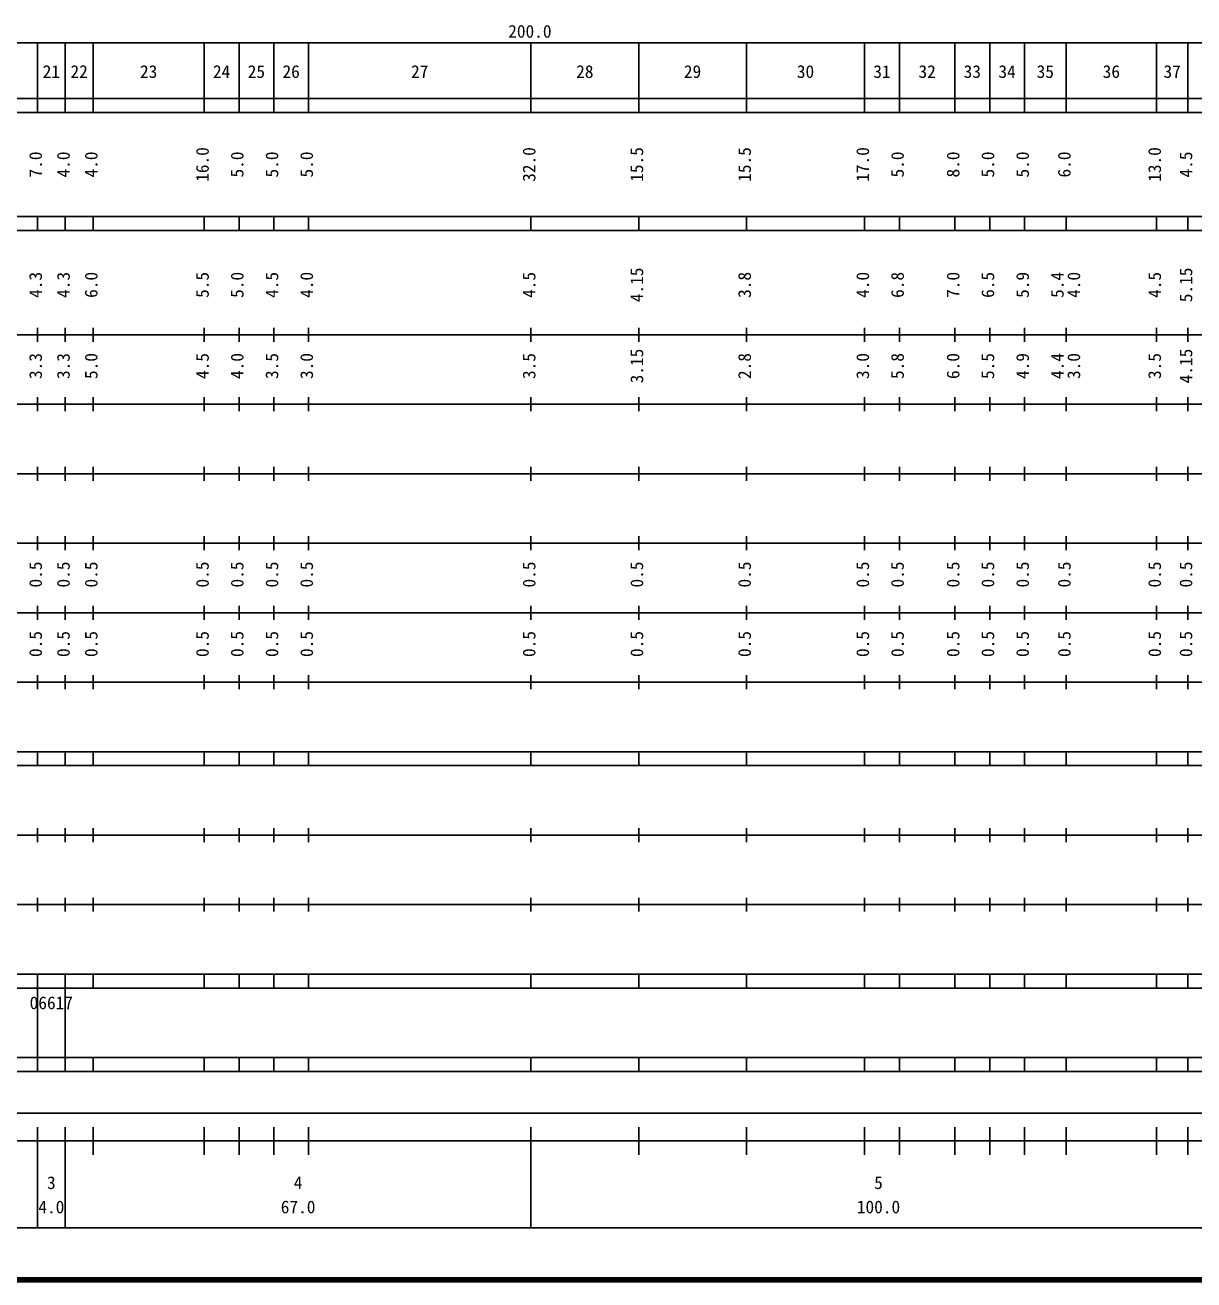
# Model space of a CAD drawing. Units: millimetres on the paper. Extents: x 40 to 680, y 20 to 380.
# Drawn here: x 195.2 to 363.4, y 20 to 200.6 of the extents above; entities that cross this region are included whole.
import ezdxf
from ezdxf.enums import TextEntityAlignment as Align

# ---------------------------------------------------------------- set-up
doc = ezdxf.new("R2010")
doc.units = ezdxf.units.MM
doc.layers.add('M-TTL', color=2, linetype='Continuous', lineweight=140)
doc.layers.add('M-TTL-BAND', color=7, linetype='Continuous', lineweight=25)
doc.styles.add('ＭＳ ゴシック', font='')
doc.styles.get('ＭＳ ゴシック').set_extended_font_data('MS Gothic')

msp = doc.modelspace()

# ---------------------------------------------------------------- linework, layer by layer
at = {"layer": 'M-TTL'}
msp.add_line((40, 20), (680, 20), dxfattribs=at)
at = {"layer": 'M-TTL-BAND'}
for p, q in [((68, 198), (579, 198)), ((197, 188), (197, 198)), ((201, 188), (201, 198)), ((205, 188), (205, 198)), ((221, 188), (221, 198)), ((226, 188), (226, 198)), ((231, 188), (231, 198)), ((236, 188), (236, 198)), ((268, 188), (268, 198)), ((283.5, 188), (283.5, 198)), ((299, 188), (299, 198)), ((316, 188), (316, 198)), ((321, 188), (321, 198)), ((329, 188), (329, 198)), ((334, 188), (334, 198)), ((339, 188), (339, 198)), ((345, 188), (345, 198)), ((358, 188), (358, 198)), ((362.5, 188), (362.5, 198)), ((40, 190), (579, 190)), ((40, 188), (579, 188)), ((40, 173), (579, 173)), ((197, 171), (197, 173)), ((201, 171), (201, 173)), ((205, 171), (205, 173)), ((221, 171), (221, 173)), ((226, 171), (226, 173)), ((231, 171), (231, 173)), ((236, 171), (236, 173)), ((268, 171), (268, 173)), ((283.5, 171), (283.5, 173)), ((299, 171), (299, 173)), ((316, 171), (316, 173)), ((321, 171), (321, 173)), ((329, 171), (329, 173)), ((334, 171), (334, 173)), ((339, 171), (339, 173)), ((345, 171), (345, 173)), ((358, 171), (358, 173)), ((362.5, 171), (362.5, 173)), ((40, 171), (579, 171)), ((40, 156), (579, 156)), ((197, 155), (197, 157)), ((201, 155), (201, 157)), ((205, 155), (205, 157)), ((221, 155), (221, 157)), ((226, 155), (226, 157)), ((231, 155), (231, 157)), ((236, 155), (236, 157)), ((268, 155), (268, 157)), ((283.5, 155), (283.5, 157)), ((299, 155), (299, 157)), ((316, 155), (316, 157)), ((321, 155), (321, 157)), ((329, 155), (329, 157)), ((334, 155), (334, 157)), ((339, 155), (339, 157)), ((345, 155), (345, 157)), ((358, 155), (358, 157)), ((362.5, 155), (362.5, 157)), ((197, 145), (197, 147)), ((201, 145), (201, 147)), ((205, 145), (205, 147)), ((221, 145), (221, 147)), ((226, 145), (226, 147)), ((231, 145), (231, 147)), ((236, 145), (236, 147)), ((268, 145), (268, 147)), ((283.5, 145), (283.5, 147)), ((299, 145), (299, 147)), ((316, 145), (316, 147)), ((321, 145), (321, 147)), ((329, 145), (329, 147)), ((334, 145), (334, 147)), ((339, 145), (339, 147)), ((345, 145), (345, 147)), ((358, 145), (358, 147)), ((362.5, 145), (362.5, 147)), ((46, 146), (579, 146)), ((52, 136), (579, 136)), ((197, 135), (197, 137)), ((201, 135), (201, 137)), ((205, 135), (205, 137)), ((221, 135), (221, 137)), ((226, 135), (226, 137)), ((231, 135), (231, 137)), ((236, 135), (236, 137)), ((268, 135), (268, 137)), ((283.5, 135), (283.5, 137)), ((299, 135), (299, 137)), ((316, 135), (316, 137)), ((321, 135), (321, 137)), ((329, 135), (329, 137)), ((334, 135), (334, 137)), ((339, 135), (339, 137)), ((345, 135), (345, 137)), ((358, 135), (358, 137)), ((362.5, 135), (362.5, 137)), ((197, 125), (197, 127)), ((201, 125), (201, 127)), ((205, 125), (205, 127)), ((221, 125), (221, 127)), ((226, 125), (226, 127)), ((231, 125), (231, 127)), ((236, 125), (236, 127)), ((268, 125), (268, 127)), ((283.5, 125), (283.5, 127)), ((299, 125), (299, 127)), ((316, 125), (316, 127)), ((321, 125), (321, 127)), ((329, 125), (329, 127)), ((334, 125), (334, 127)), ((339, 125), (339, 127)), ((345, 125), (345, 127)), ((358, 125), (358, 127)), ((362.5, 125), (362.5, 127)), ((46, 126), (579, 126)), ((52, 116), (579, 116)), ((197, 115), (197, 117)), ((201, 115), (201, 117)), ((205, 115), (205, 117)), ((221, 115), (221, 117)), ((226, 115), (226, 117)), ((231, 115), (231, 117)), ((236, 115), (236, 117)), ((268, 115), (268, 117)), ((283.5, 115), (283.5, 117)), ((299, 115), (299, 117)), ((316, 115), (316, 117)), ((321, 115), (321, 117)), ((329, 115), (329, 117)), ((334, 115), (334, 117)), ((339, 115), (339, 117)), ((345, 115), (345, 117)), ((358, 115), (358, 117)), ((362.5, 115), (362.5, 117)), ((197, 105), (197, 107)), ((201, 105), (201, 107)), ((205, 105), (205, 107)), ((221, 105), (221, 107)), ((226, 105), (226, 107)), ((231, 105), (231, 107)), ((236, 105), (236, 107)), ((268, 105), (268, 107)), ((283.5, 105), (283.5, 107)), ((299, 105), (299, 107)), ((316, 105), (316, 107)), ((321, 105), (321, 107)), ((329, 105), (329, 107)), ((334, 105), (334, 107)), ((339, 105), (339, 107)), ((345, 105), (345, 107)), ((358, 105), (358, 107)), ((362.5, 105), (362.5, 107)), ((46, 106), (579, 106)), ((40, 96), (579, 96)), ((197, 94), (197, 96)), ((201, 94), (201, 96)), ((205, 94), (205, 96)), ((221, 94), (221, 96)), ((226, 94), (226, 96)), ((231, 94), (231, 96)), ((236, 94), (236, 96)), ((268, 94), (268, 96)), ((283.5, 94), (283.5, 96)), ((299, 94), (299, 96)), ((316, 94), (316, 96)), ((321, 94), (321, 96)), ((329, 94), (329, 96)), ((334, 94), (334, 96)), ((339, 94), (339, 96)), ((345, 94), (345, 96)), ((358, 94), (358, 96)), ((362.5, 94), (362.5, 96)), ((40, 94), (579, 94)), ((197, 83), (197, 85)), ((201, 83), (201, 85)), ((205, 83), (205, 85)), ((221, 83), (221, 85)), ((226, 83), (226, 85)), ((231, 83), (231, 85)), ((236, 83), (236, 85)), ((268, 83), (268, 85)), ((283.5, 83), (283.5, 85)), ((299, 83), (299, 85)), ((316, 83), (316, 85)), ((321, 83), (321, 85)), ((329, 83), (329, 85)), ((334, 83), (334, 85)), ((339, 83), (339, 85)), ((345, 83), (345, 85)), ((358, 83), (358, 85)), ((362.5, 83), (362.5, 85)), ((49, 84), (579, 84)), ((197, 73), (197, 75)), ((201, 73), (201, 75)), ((205, 73), (205, 75)), ((221, 73), (221, 75)), ((226, 73), (226, 75)), ((231, 73), (231, 75)), ((236, 73), (236, 75)), ((268, 73), (268, 75)), ((283.5, 73), (283.5, 75)), ((299, 73), (299, 75)), ((316, 73), (316, 75)), ((321, 73), (321, 75)), ((329, 73), (329, 75)), ((334, 73), (334, 75)), ((339, 73), (339, 75)), ((345, 73), (345, 75)), ((358, 73), (358, 75)), ((362.5, 73), (362.5, 75)), ((40, 74), (579, 74)), ((40, 64), (579, 64)), ((197, 62), (197, 64)), ((201, 62), (201, 64)), ((205, 62), (205, 64)), ((221, 62), (221, 64)), ((226, 62), (226, 64)), ((231, 62), (231, 64)), ((236, 62), (236, 64)), ((268, 62), (268, 64)), ((283.5, 62), (283.5, 64)), ((299, 62), (299, 64)), ((316, 62), (316, 64)), ((321, 62), (321, 64)), ((329, 62), (329, 64)), ((334, 62), (334, 64)), ((339, 62), (339, 64)), ((345, 62), (345, 64)), ((358, 62), (358, 64)), ((362.5, 62), (362.5, 64)), ((40, 62), (579, 62)), ((197, 52), (197, 62)), ((201, 52), (201, 62)), ((40, 52), (579, 52)), ((197, 50), (197, 52)), ((201, 50), (201, 52)), ((205, 50), (205, 52)), ((221, 50), (221, 52)), ((226, 50), (226, 52)), ((231, 50), (231, 52)), ((236, 50), (236, 52)), ((268, 50), (268, 52)), ((283.5, 50), (283.5, 52)), ((299, 50), (299, 52)), ((316, 50), (316, 52)), ((321, 50), (321, 52)), ((329, 50), (329, 52)), ((334, 50), (334, 52)), ((339, 50), (339, 52)), ((345, 50), (345, 52)), ((358, 50), (358, 52)), ((362.5, 50), (362.5, 52)), ((40, 50), (579, 50)), ((71, 44), (565, 44)), ((197, 27.5), (197, 42)), ((201, 27.5), (201, 42)), ((205, 38), (205, 42)), ((221, 38), (221, 42)), ((226, 38), (226, 42)), ((231, 38), (231, 42)), ((236, 38), (236, 42)), ((268, 27.5), (268, 42)), ((283.5, 38), (283.5, 42)), ((299, 38), (299, 42)), ((316, 38), (316, 42)), ((321, 38), (321, 42)), ((329, 38), (329, 42)), ((334, 38), (334, 42)), ((339, 38), (339, 42)), ((345, 38), (345, 42)), ((358, 38), (358, 42)), ((362.5, 38), (362.5, 42)), ((40, 40), (579, 40)), ((68, 27.5), (579, 27.5))]:
    msp.add_line(p, q, dxfattribs=at)

# ---------------------------------------------------------------- texts
at = {"layer": 'M-TTL-BAND', "style": 'ＭＳ ゴシック'}
for s, p in [('200.0', (267.844, 198.195)), ('21', (199, 192.405)), ('22', (203, 192.405)), ('23', (213, 192.405)), ('24', (223.5, 192.405)), ('25', (228.5, 192.405)), ('26', (233.5, 192.405)), ('27', (252, 192.405)), ('28', (275.75, 192.405)), ('29', (291.25, 192.405)), ('30', (307.5, 192.405)), ('31', (318.5, 192.405)), ('32', (325, 192.405)), ('33', (331.5, 192.405)), ('34', (336.5, 192.405)), ('35', (342, 192.405)), ('36', (351.5, 192.405)), ('37', (360.25, 192.405)), ('3', (199, 32.523)), ('4', (234.5, 32.523)), ('5', (318, 32.523)), ('4.0', (199, 29.033)), ('67.0', (234.5, 29.033)), ('100.0', (318, 29.033))]:
    msp.add_text(s, height=1.833, dxfattribs=at).set_placement(p, align=Align.BOTTOM_CENTER)
for s, p in [('16.0', (222.193, 180.5)), ('32.0', (269.193, 180.5)), ('15.5', (284.693, 180.5)), ('15.5', (300.193, 180.5)), ('17.0', (317.193, 180.5)), ('13.0', (359.193, 180.5)), ('7.0', (198.193, 180.5)), ('4.0', (202.193, 180.5)), ('4.0', (206.193, 180.5)), ('5.0', (227.193, 180.5)), ('5.0', (232.193, 180.5)), ('5.0', (237.193, 180.5)), ('5.0', (322.193, 180.5)), ('8.0', (330.193, 180.5)), ('5.0', (335.193, 180.5)), ('5.0', (340.193, 180.5)), ('6.0', (346.193, 180.5)), ('4.5', (363.693, 180.5)), ('4.3', (198.193, 163.174)), ('4.3', (202.193, 163.174)), ('6.0', (206.193, 163.174)), ('5.5', (222.193, 163.174)), ('5.0', (227.193, 163.174)), ('4.5', (232.193, 163.174)), ('4.0', (237.193, 163.174)), ('4.5', (269.193, 163.174)), ('4.15', (284.693, 163.174)), ('3.8', (300.193, 163.174)), ('4.0', (317.193, 163.174)), ('6.8', (322.193, 163.174)), ('7.0', (330.193, 163.174)), ('6.5', (335.193, 163.174)), ('5.9', (340.193, 163.174)), ('5.4', (345.193, 163.174)), ('4.0', (347.563, 163.174)), ('4.5', (359.193, 163.174)), ('5.15', (363.693, 163.174)), ('3.15', (284.693, 151.5)), ('4.15', (363.693, 151.5)), ('3.3', (198.193, 151.5)), ('3.3', (202.193, 151.5)), ('5.0', (206.193, 151.5)), ('4.5', (222.193, 151.5)), ('4.0', (227.193, 151.5)), ('3.5', (232.193, 151.5)), ('3.0', (237.193, 151.5)), ('3.5', (269.193, 151.5)), ('2.8', (300.193, 151.5)), ('3.0', (317.193, 151.5)), ('5.8', (322.193, 151.5)), ('6.0', (330.193, 151.5)), ('5.5', (335.193, 151.5)), ('4.9', (340.193, 151.5)), ('4.4', (345.193, 151.5)), ('3.0', (347.563, 151.5)), ('3.5', (359.193, 151.5)), ('0.5', (198.193, 121.5)), ('0.5', (202.193, 121.5)), ('0.5', (206.193, 121.5)), ('0.5', (222.193, 121.5)), ('0.5', (227.193, 121.5)), ('0.5', (232.193, 121.5)), ('0.5', (237.193, 121.5)), ('0.5', (269.193, 121.5)), ('0.5', (284.693, 121.5)), ('0.5', (300.193, 121.5)), ('0.5', (317.193, 121.5)), ('0.5', (322.193, 121.5)), ('0.5', (330.193, 121.5)), ('0.5', (335.193, 121.5)), ('0.5', (340.193, 121.5)), ('0.5', (346.193, 121.5)), ('0.5', (359.193, 121.5)), ('0.5', (363.693, 121.5)), ('0.5', (198.193, 111.5)), ('0.5', (202.193, 111.5)), ('0.5', (206.193, 111.5)), ('0.5', (222.193, 111.5)), ('0.5', (227.193, 111.5)), ('0.5', (232.193, 111.5)), ('0.5', (237.193, 111.5)), ('0.5', (269.193, 111.5)), ('0.5', (284.693, 111.5)), ('0.5', (300.193, 111.5)), ('0.5', (317.193, 111.5)), ('0.5', (322.193, 111.5)), ('0.5', (330.193, 111.5)), ('0.5', (335.193, 111.5)), ('0.5', (340.193, 111.5)), ('0.5', (346.193, 111.5)), ('0.5', (359.193, 111.5)), ('0.5', (363.693, 111.5))]:
    msp.add_text(s, height=1.833, rotation=90, dxfattribs=at).set_placement(p, align=Align.BOTTOM_CENTER)
msp.add_text('06617', height=1.833, dxfattribs=at).set_placement((195.875, 58.405), align=Align.BOTTOM_LEFT)

doc.saveas('drawing.dxf')
